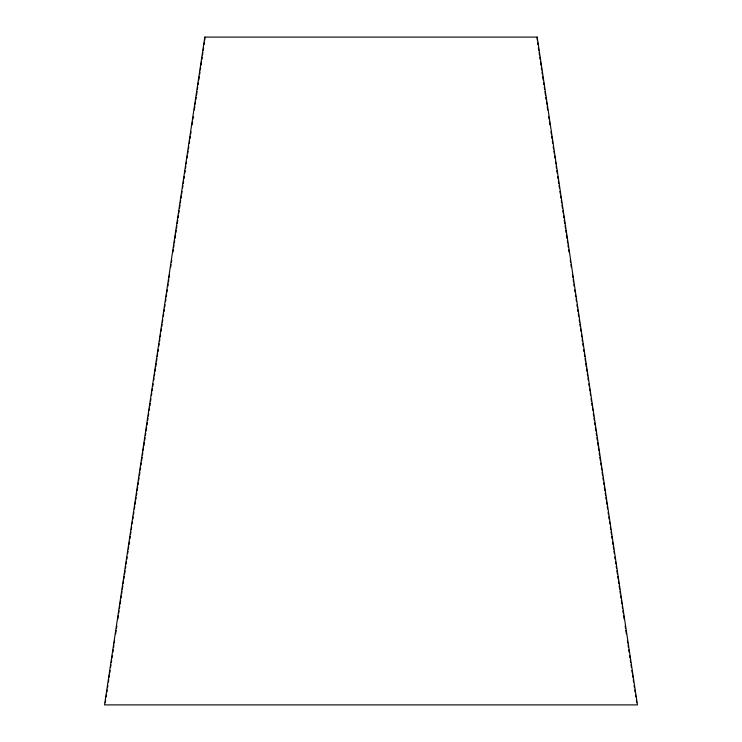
<?xml version="1.0" encoding="UTF-8"?>
<svg xmlns="http://www.w3.org/2000/svg" width="742" height="742" viewBox="0 0 742 742"><rect width="100%" height="100%" fill="white"/><g stroke="black" fill="none" stroke-linecap="round" stroke-linejoin="round"><path stroke-width="1.11" d="M204.811 37.1L104.539 704.9L637.461 704.9L537.189 37.1L204.811 37.1L204.811 40.003M105.318 702.609L105.661 700.318M106.171 696.877L106.523 694.586M106.867 692.286L107.21 689.995M107.553 687.704L107.896 685.413M108.415 681.972L108.759 679.681M109.102 677.39L109.445 675.09M109.788 672.799L110.131 670.508M110.651 667.067L110.994 664.776M111.337 662.485L111.68 660.194M112.023 657.894L112.376 655.603M112.886 652.162L113.229 649.871M113.582 647.581L113.925 645.29M114.268 642.999L114.611 640.708M115.641 633.826L116.16 630.385M116.503 628.094L116.846 625.803M117.876 618.921L118.395 615.48M118.739 613.189L119.082 610.898M119.434 608.607L119.777 606.316M120.121 604.016L120.631 600.584M120.983 598.284L121.326 595.993M121.669 593.702L122.013 591.411M122.356 589.12L122.875 585.679M123.218 583.388L123.562 581.088M123.905 578.797L124.248 576.506M124.591 574.215L125.11 570.774M125.454 568.483L125.797 566.192M126.14 563.892L126.483 561.601M126.836 559.31L127.179 557.019M127.689 553.578L128.032 551.287M128.385 548.997L128.728 546.696M129.071 544.405L129.414 542.114M129.933 538.673L130.277 536.383M130.62 534.092L130.963 531.801M131.306 529.5L131.649 527.21M132.169 523.769L132.512 521.478M132.855 519.187L133.198 516.896M133.541 514.605L133.885 512.314M134.404 508.873L134.747 506.582M135.09 504.282L135.434 501.991M135.786 499.7L136.129 497.409M136.472 495.118L136.816 492.818M137.159 490.527L137.678 487.086M138.021 484.795L138.364 482.504M138.708 480.213L139.051 477.922M139.394 475.622L139.913 472.19M140.257 469.89L140.6 467.599M140.943 465.308L141.286 463.017M141.639 460.726L142.149 457.285M142.492 454.994L142.835 452.694M143.187 450.403L143.531 448.112M143.874 445.821L144.393 442.38M144.736 440.089L145.08 437.799M145.423 435.498L145.766 433.207M146.109 430.917L146.628 427.475M146.972 425.185L147.315 422.894M147.658 420.603L148.001 418.303M148.344 416.012L148.688 413.721M149.207 410.28L149.55 407.989M149.893 405.698L150.246 403.407M150.589 401.107L150.932 398.816M151.442 395.375L151.795 393.084M152.138 390.793L152.481 388.502M152.824 386.211L153.167 383.92M153.687 380.479L154.03 378.188M154.373 375.888L154.716 373.597M155.059 371.306L155.403 369.015M155.746 366.724L156.265 363.283M156.608 360.992L156.952 358.692M157.295 356.401L157.647 354.11M157.99 351.819L158.334 349.528M158.844 346.087L159.196 343.796M159.539 341.496L159.882 339.205M160.226 336.914L160.569 334.623M161.088 331.182L161.431 328.892M161.775 326.601L162.118 324.3M162.461 322.009L162.804 319.719M163.323 316.277L163.667 313.987M164.01 311.696L164.353 309.405M164.696 307.105L165.049 304.814M165.559 301.373L165.902 299.082M166.245 296.791L166.598 294.5M166.941 292.209L167.284 289.909M167.794 286.477L168.146 284.177M168.49 281.886L168.833 279.595M169.176 277.304L169.519 275.013M170.725 266.981L171.068 264.69M171.411 262.399L171.754 260.108M172.96 252.085L173.303 249.794M173.647 247.494L173.999 245.203M174.342 242.912L174.685 240.621M175.029 238.33L175.548 234.889M175.891 232.598L176.234 230.298M176.577 228.007L176.921 225.716M177.264 223.425L177.783 219.984M178.126 217.694L178.47 215.403M178.813 213.102L179.156 210.811M179.499 208.521L180.018 205.08M180.362 202.789L180.705 200.498M181.057 198.207L181.4 195.907M181.744 193.616L182.087 191.325M182.606 187.884L182.949 185.593M183.293 183.302L183.636 181.011M183.979 178.711L184.322 176.42M184.841 172.979L185.185 170.688M185.528 168.397L185.871 166.106M186.214 163.815L186.557 161.515M187.077 158.083L187.42 155.783M187.763 153.492L188.106 151.201M188.459 148.91L188.802 146.619M189.312 143.178L189.655 140.887M190.008 138.587L190.351 136.296M190.694 134.005L191.037 131.714M192.067 124.832L192.586 121.4M192.929 119.1L193.272 116.809M194.311 109.937L194.821 106.496M195.165 104.205L195.508 101.904M195.86 99.614L196.203 97.323M196.547 95.032L197.057 91.591M197.409 89.3L197.752 87.009M198.095 84.709L198.439 82.418M198.782 80.127L199.301 76.686M199.644 74.395L199.988 72.104M200.331 69.813L200.674 67.513M201.017 65.222L201.536 61.781M201.88 59.49L202.223 57.199M202.566 54.908L202.909 52.617M203.262 50.317L203.605 48.026M204.115 44.585L204.458 42.294M537.542 42.294L537.885 44.585M538.395 48.026L538.738 50.317M539.091 52.617L539.434 54.908M539.777 57.199L540.12 59.49M540.464 61.781L540.983 65.222M541.326 67.513L541.669 69.813M542.012 72.104L542.356 74.395M542.699 76.686L543.218 80.127M543.561 82.418L543.905 84.709M544.248 87.009L544.591 89.3M544.943 91.591L545.453 95.032M545.797 97.323L546.14 99.614M546.492 101.904L546.835 104.205M547.179 106.496L547.689 109.937M548.728 116.809L549.071 119.1M549.414 121.4L549.933 124.832M550.963 131.714L551.306 134.005M551.649 136.296L551.992 138.587M552.345 140.887L552.688 143.178M553.198 146.619L553.541 148.91M553.894 151.201L554.237 153.492M554.58 155.783L554.923 158.083M555.443 161.515L555.786 163.815M556.129 166.106L556.472 168.397M556.815 170.688L557.159 172.979M557.678 176.42L558.021 178.711M558.364 181.011L558.707 183.302M559.051 185.593L559.394 187.884M559.913 191.325L560.256 193.616M560.6 195.907L560.943 198.207M561.295 200.498L561.638 202.789M561.982 205.08L562.501 208.521M562.844 210.811L563.187 213.102M563.53 215.403L563.874 217.694M564.217 219.984L564.736 223.425M565.079 225.716L565.423 228.007M565.766 230.298L566.109 232.598M566.452 234.889L566.971 238.33M567.315 240.621L567.658 242.912M568.001 245.203L568.353 247.494M568.697 249.794L569.04 252.085M570.246 260.108L570.589 262.399M570.932 264.69L571.275 266.981M572.481 275.013L572.824 277.304M573.167 279.595L573.51 281.886M573.854 284.177L574.206 286.477M574.716 289.909L575.059 292.209M575.402 294.5L575.755 296.791M576.098 299.082L576.441 301.373M576.951 304.814L577.304 307.105M577.647 309.405L577.99 311.696M578.333 313.987L578.677 316.277M579.196 319.719L579.539 322.009M579.882 324.3L580.225 326.601M580.569 328.892L580.912 331.182M581.431 334.623L581.774 336.914M582.118 339.205L582.461 341.496M582.804 343.796L583.156 346.087M583.666 349.528L584.01 351.819M584.353 354.11L584.705 356.401M585.048 358.692L585.392 360.992M585.735 363.283L586.254 366.724M586.597 369.015L586.941 371.306M587.284 373.597L587.627 375.888M587.97 378.188L588.313 380.479M588.833 383.92L589.176 386.211M589.519 388.502L589.862 390.793M590.205 393.084L590.558 395.375M591.068 398.816L591.411 401.107M591.754 403.407L592.107 405.698M592.45 407.989L592.793 410.28M593.312 413.721L593.656 416.012M593.999 418.303L594.342 420.603M594.685 422.894L595.028 425.185M595.372 427.475L595.891 430.917M596.234 433.207L596.577 435.498M596.92 437.799L597.264 440.089M597.607 442.38L598.126 445.821M598.469 448.112L598.813 450.403M599.165 452.694L599.508 454.994M599.851 457.285L600.361 460.726M600.714 463.017L601.057 465.308M601.4 467.599L601.743 469.89M602.087 472.19L602.606 475.622M602.949 477.922L603.292 480.213M603.636 482.504L603.979 484.795M604.322 487.086L604.841 490.527M605.184 492.818L605.528 495.118M605.871 497.409L606.214 499.7M606.566 501.991L606.91 504.282M607.253 506.582L607.596 508.873M608.115 512.314L608.459 514.605M608.802 516.896L609.145 519.187M609.488 521.478L609.831 523.769M610.351 527.21L610.694 529.5M611.037 531.801L611.38 534.092M611.723 536.383L612.067 538.673M612.586 542.114L612.929 544.405M613.272 546.696L613.615 548.997M613.968 551.287L614.311 553.578M614.821 557.019L615.164 559.31M615.517 561.601L615.86 563.892M616.203 566.192L616.546 568.483M616.89 570.774L617.409 574.215M617.752 576.506L618.095 578.797M618.438 581.088L618.782 583.388M619.125 585.679L619.644 589.12M619.987 591.411L620.331 593.702M620.674 595.993L621.017 598.284M621.369 600.584L621.879 604.016M622.223 606.316L622.566 608.607M622.918 610.898L623.261 613.189M623.605 615.48L624.124 618.921M625.154 625.803L625.497 628.094M625.84 630.385L626.359 633.826M627.389 640.708L627.732 642.999M628.075 645.29L628.418 647.581M628.771 649.871L629.114 652.162M629.624 655.603L629.977 657.894M630.32 660.194L630.663 662.485M631.006 664.776L631.349 667.067M631.869 670.508L632.212 672.799M632.555 675.09L632.898 677.39M633.241 679.681L633.585 681.972M634.104 685.413L634.447 687.704M634.79 689.995L635.133 692.286M635.477 694.586L635.829 696.877M636.339 700.318L636.682 702.609M537.189 37.1L537.189 40.003"/></g></svg>
